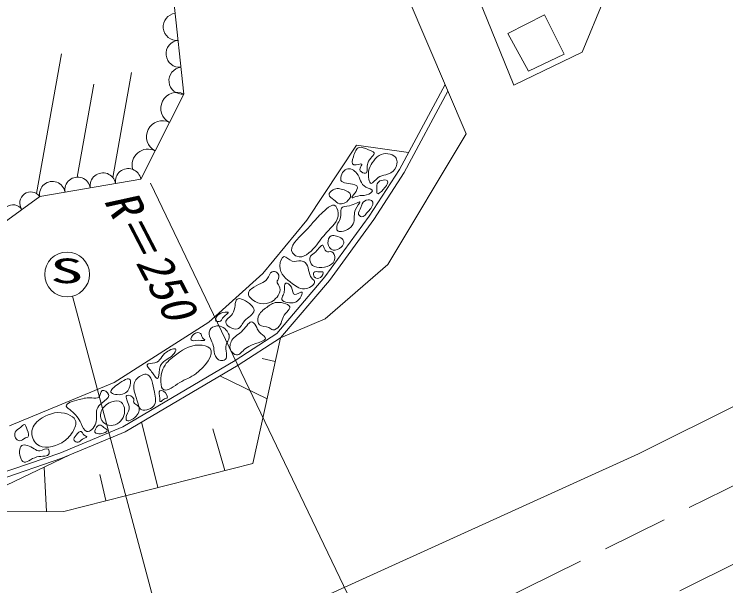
# Model space of a CAD drawing. Units: millimetres, scale not verified. Extents: x 40000 to 680000, y 20000 to 380000.
# Drawn here: x 473129 to 511295, y 291706 to 322345 of the extents above; entities that cross this region are included whole.
import ezdxf
from ezdxf.enums import TextEntityAlignment as Align

# ---------------------------------------------------------------- set-up
doc = ezdxf.new("R2010")
doc.units = ezdxf.units.MM
doc.header["$LTSCALE"] = 1000
doc.linetypes.add('CHAIN', pattern=[18.5, 12, -1.5, 3.5, -1.5])
for name, color, linetype, lineweight in [('M-BGD', 7, 'Continuous', 13), ('M-BMK', 2, 'CHAIN', 13), ('M-STR-HTXT', 7, 'Continuous', 13), ('M-STR-STRC', 7, 'Continuous', 13)]:
    doc.layers.add(name, color=color, linetype=linetype, lineweight=lineweight)
doc.styles.add('ＭＳ ゴシック', font='')
doc.styles.get('ＭＳ ゴシック').set_extended_font_data('MS Gothic')

msp = doc.modelspace()

# ---------------------------------------------------------------- linework, layer by layer
at = {"layer": 'M-BGD'}
for p, q in [((492965, 335606), (499933, 318543)), ((489760, 333739), (497367, 315929)), ((503597, 320316), (508532, 332275)), ((482229, 318061), (481304, 326717)), ((499601, 321307), (501564, 322306)), ((501564, 322306), (502621, 320204)), ((500705, 319298), (499601, 321307)), ((475665, 320228), (474330, 312734)), ((499933, 318543), (503597, 320316)), ((502621, 320204), (500705, 319298)), ((479425, 319222), (478421, 313585)), ((477394, 318598), (476505, 313611)), ((493793, 314015), (496237, 318573)), ((479917, 313502), (482229, 318061)), ((494051, 313862), (496388, 318220)), ((559262, 316671), (508837, 291429)), ((497367, 315929), (493175, 308922)), ((488820, 311309), (491482, 315320)), ((491482, 315320), (494286, 314935)), ((492170, 311515), (493793, 314015)), ((492417, 311345), (494051, 313862)), ((474499, 312577), (479917, 313502)), ((472583, 311189), (474499, 312577)), ((489797, 308263), (492170, 311515)), ((486469, 308439), (488820, 311309)), ((490033, 308077), (492417, 311345)), ((493175, 308922), (489810, 306018)), ((527137, 309006), (506610, 298777)), ((483565, 305846), (486469, 308439)), ((487217, 305232), (489797, 308263)), ((487416, 305004), (490033, 308077)), ((478483, 302596), (483565, 305846)), ((487416, 305004), (489810, 306018)), ((484974, 303784), (487217, 305232)), ((485132, 303529), (487416, 305004)), ((485925, 298262), (487416, 305004)), ((487134, 303725), (486423, 303893)), ((478948, 300221), (484974, 303784)), ((479082, 299952), (485132, 303529)), ((486690, 301723), (484156, 302952)), ((472882, 300279), (478483, 302596)), ((480828, 296983), (479956, 300470)), ((475576, 298820), (478948, 300221)), ((484421, 297887), (483780, 300112)), ((475682, 298539), (479082, 299952)), ((469636, 295636), (476119, 298720)), ((470177, 296976), (475576, 298820)), ((470251, 296684), (475682, 298539)), ((506610, 298777), (482045, 287643)), ((475782, 295696), (485925, 298262)), ((474853, 295689), (474739, 298064)), ((478039, 296269), (477727, 297673)), ((469636, 295636), (475782, 295696))]:
    msp.add_line(p, q, dxfattribs=at)
for centre, radius, start, end in [((481844, 321668), 725, 96.1023, 276.1023), ((481998, 320225), 725, 96.1023, 276.1023), ((482152, 318783), 725, 96.1023, 276.1023), ((481844, 317302), 852, 63.106, 243.106), ((481073, 315782), 852, 63.106, 243.106), ((480302, 314262), 852, 63.106, 195.8642), ((477885, 313155), 687, 9.691, 189.691), ((479240, 313387), 687, 9.691, 189.691), ((475176, 312693), 687, 9.691, 189.691), ((476531, 312924), 687, 9.691, 189.691), ((474020, 312230), 591, 35.912, 215.912), ((473062, 311536), 591, 35.912, 215.912)]:
    msp.add_arc(centre, radius, start, end, dxfattribs=at)
for points, knots in [([(491775, 314300), (491764, 314366), (491469, 314230), (491343, 314265), (491215, 314302), (491264, 314518), (491320, 314708), (491394, 314959), (491477, 315164), (491623, 315210), (491755, 315251), (491937, 315163), (492136, 315082), (492263, 315030), (492396, 314981), (492428, 314918), (492490, 314798), (492175, 314627), (492090, 314370), (492015, 314147), (492115, 313857), (491973, 313822), (491895, 313803), (491745, 313860), (491693, 313950), (491670, 313992), (491666, 314039), (491682, 314090), (491706, 314174), (491781, 314265), (491775, 314300)], [0, 0, 0, 0, 1, 1, 1, 2, 2, 2, 3, 3, 3, 4, 4, 4, 5, 5, 5, 6, 6, 6, 7, 7, 7, 8, 8, 8, 9, 9, 9, 10, 10, 10, 10]), ([(493571, 314685), (493383, 314906), (492973, 314925), (492708, 314778), (492542, 314686), (492432, 314529), (492335, 314382), (492246, 314248), (492166, 314122), (492136, 313927), (492097, 313664), (492148, 313275), (492276, 313274), (492370, 313274), (492504, 313481), (492650, 313589), (492779, 313685), (492918, 313702), (493058, 313741), (493243, 313792), (493430, 313883), (493547, 314044), (493656, 314193), (493706, 314402), (493641, 314569), (493624, 314611), (493600, 314651), (493571, 314685)], [0, 0, 0, 0, 1, 1, 1, 2, 2, 2, 3, 3, 3, 4, 4, 4, 5, 5, 5, 6, 6, 6, 7, 7, 7, 8, 8, 8, 9, 9, 9, 9]), ([(492031, 312656), (491855, 312603), (491737, 312647), (491553, 312598), (491433, 312565), (491284, 312492), (491250, 312504), (491179, 312531), (491620, 312938), (491530, 313111), (491507, 313154), (491451, 313183), (491390, 313204), (491111, 313302), (490736, 313247), (490655, 313437), (490585, 313604), (490737, 313957), (490947, 314044), (491136, 314121), (491371, 313982), (491507, 313810), (491704, 313561), (491691, 313243), (491996, 313076), (492136, 313000), (492341, 312955), (492346, 312878), (492351, 312803), (492173, 312698), (492031, 312656)], [0, 0, 0, 0, 1, 1, 1, 2, 2, 2, 3, 3, 3, 4, 4, 4, 5, 5, 5, 6, 6, 6, 7, 7, 7, 8, 8, 8, 9, 9, 9, 10, 10, 10, 10]), ([(493128, 313426), (493071, 313471), (492937, 313472), (492824, 313437), (492714, 313403), (492626, 313334), (492591, 313251), (492555, 313163), (492579, 313059), (492580, 312936), (492580, 312858), (492571, 312772), (492591, 312738), (492633, 312667), (492795, 312809), (492929, 312959), (493098, 313148), (493222, 313349), (493128, 313426)], [0, 0, 0, 0, 1, 1, 1, 2, 2, 2, 3, 3, 3, 4, 4, 4, 5, 5, 5, 6, 6, 6, 6]), ([(490271, 312399), (490159, 312487), (490019, 312567), (490014, 312668), (490009, 312762), (490123, 312874), (490236, 312936), (490425, 313040), (490612, 313002), (490819, 312924), (490973, 312866), (491137, 312785), (491169, 312668), (491210, 312512), (491017, 312293), (490819, 312213), (490734, 312178), (490647, 312170), (490574, 312189), (490463, 312219), (490381, 312313), (490271, 312399)], [0, 0, 0, 0, 1, 1, 1, 2, 2, 2, 3, 3, 3, 4, 4, 4, 5, 5, 5, 6, 6, 6, 7, 7, 7, 7]), ([(491670, 312271), (491662, 312323), (491370, 312134), (491110, 312073), (490914, 312027), (490736, 312054), (490679, 311956), (490640, 311889), (490657, 311765), (490655, 311653), (490654, 311517), (490624, 311400), (490574, 311291), (490525, 311188), (490457, 311092), (490434, 310965), (490419, 310885), (490423, 310792), (490469, 310743), (490513, 310697), (490597, 310690), (490679, 310697), (490994, 310723), (491271, 310949), (491344, 311198), (491403, 311402), (491324, 311622), (491437, 311875), (491513, 312045), (491676, 312231), (491670, 312271)], [0, 0, 0, 0, 1, 1, 1, 2, 2, 2, 3, 3, 3, 4, 4, 4, 5, 5, 5, 6, 6, 6, 7, 7, 7, 8, 8, 8, 9, 9, 9, 10, 10, 10, 10]), ([(492335, 312318), (492291, 312372), (492200, 312402), (492113, 312399), (491968, 312394), (491838, 312297), (491787, 312178), (491760, 312115), (491755, 312047), (491728, 311980), (491679, 311854), (491556, 311732), (491600, 311618), (491623, 311559), (491690, 311503), (491752, 311490), (491894, 311459), (492006, 311658), (492113, 311770), (492129, 311786), (492144, 311800), (492160, 311816), (492286, 311946), (492432, 312195), (492335, 312318)], [0, 0, 0, 0, 1, 1, 1, 2, 2, 2, 3, 3, 3, 4, 4, 4, 5, 5, 5, 6, 6, 6, 7, 7, 7, 8, 8, 8, 8]), ([(490294, 312108), (490179, 312143), (490022, 312023), (489886, 311910), (489600, 311672), (489401, 311463), (489209, 311245), (489054, 311068), (488904, 310884), (488696, 310673), (488347, 310319), (487835, 309888), (488055, 309554), (488106, 309476), (488196, 309404), (488288, 309367), (488630, 309230), (489001, 309570), (489268, 309880), (489506, 310157), (489661, 310409), (489886, 310650), (490158, 310943), (490533, 311220), (490504, 311676), (490492, 311859), (490416, 312070), (490294, 312108)], [0, 0, 0, 0, 1, 1, 1, 2, 2, 2, 3, 3, 3, 4, 4, 4, 5, 5, 5, 6, 6, 6, 7, 7, 7, 8, 8, 8, 9, 9, 9, 9]), ([(490714, 310300), (490631, 310382), (490527, 310421), (490411, 310452), (490315, 310477), (490211, 310497), (490131, 310463), (490009, 310412), (489941, 310238), (489956, 310079), (489973, 309903), (490092, 309746), (490236, 309705), (490381, 309665), (490552, 309744), (490679, 309869), (490759, 309947), (490821, 310043), (490807, 310137), (490798, 310196), (490760, 310255), (490714, 310300)], [0, 0, 0, 0, 1, 1, 1, 2, 2, 2, 3, 3, 3, 4, 4, 4, 5, 5, 5, 6, 6, 6, 7, 7, 7, 7]), ([(489863, 309635), (489765, 309697), (489744, 309915), (489688, 309962), (489608, 310028), (489459, 309758), (489303, 309612), (489191, 309508), (489076, 309467), (489023, 309367), (488965, 309257), (488982, 309075), (489058, 308959), (489145, 308826), (489309, 308780), (489489, 308772), (489860, 308756), (490297, 308899), (490329, 309251), (490342, 309395), (490286, 309575), (490166, 309612), (490073, 309641), (489942, 309585), (489863, 309635)], [0, 0, 0, 0, 1, 1, 1, 2, 2, 2, 3, 3, 3, 4, 4, 4, 5, 5, 5, 6, 6, 6, 7, 7, 7, 8, 8, 8, 8]), ([(489093, 308189), (488877, 308438), (488958, 308841), (488731, 309029), (488672, 309078), (488591, 309113), (488510, 309122), (488348, 309140), (488187, 309058), (488032, 309111), (487871, 309166), (487718, 309367), (487600, 309355), (487473, 309343), (487387, 309081), (487379, 308866), (487361, 308393), (487717, 308145), (488055, 307898), (488281, 307732), (488498, 307567), (488801, 307641), (489024, 307696), (489292, 307879), (489233, 308026), (489211, 308081), (489144, 308131), (489093, 308189)], [0, 0, 0, 0, 1, 1, 1, 2, 2, 2, 3, 3, 3, 4, 4, 4, 5, 5, 5, 6, 6, 6, 7, 7, 7, 8, 8, 8, 9, 9, 9, 9]), ([(487215, 308504), (487145, 308555), (487043, 308567), (486970, 308539), (486832, 308486), (486796, 308287), (486702, 308154), (486619, 308036), (486490, 307969), (486364, 307909), (486191, 307827), (486024, 307757), (485863, 307629), (485783, 307567), (485705, 307491), (485688, 307408), (485661, 307281), (485777, 307138), (485909, 307035), (486260, 306759), (486721, 306757), (487064, 307023), (487300, 307207), (487480, 307518), (487344, 307769), (487299, 307852), (487220, 307928), (487227, 308003), (487232, 308058), (487284, 308113), (487309, 308178), (487352, 308291), (487312, 308434), (487215, 308504)], [0, 0, 0, 0, 1, 1, 1, 2, 2, 2, 3, 3, 3, 4, 4, 4, 5, 5, 5, 6, 6, 6, 7, 7, 7, 8, 8, 8, 9, 9, 9, 10, 10, 10, 11, 11, 11, 11]), ([(489559, 308236), (489444, 308152), (489292, 308169), (489221, 308271), (489172, 308341), (489162, 308452), (489198, 308504), (489247, 308575), (489382, 308538), (489513, 308539), (489585, 308540), (489657, 308552), (489688, 308528), (489744, 308483), (489668, 308315), (489559, 308236)], [0, 0, 0, 0, 1, 1, 1, 2, 2, 2, 3, 3, 3, 4, 4, 4, 5, 5, 5, 5]), ([(488172, 307315), (488060, 307327), (488085, 307544), (487997, 307711), (487922, 307853), (487766, 307959), (487693, 307921), (487619, 307882), (487634, 307689), (487624, 307548), (487616, 307445), (487594, 307369), (487554, 307280), (487519, 307205), (487472, 307120), (487484, 307058), (487502, 306963), (487658, 306919), (487798, 306895), (488078, 306847), (488294, 306878), (488463, 307128), (488543, 307246), (488612, 307413), (488568, 307443), (488513, 307481), (488279, 307303), (488172, 307315)], [0, 0, 0, 0, 1, 1, 1, 2, 2, 2, 3, 3, 3, 4, 4, 4, 5, 5, 5, 6, 6, 6, 7, 7, 7, 8, 8, 8, 9, 9, 9, 9]), ([(485994, 306475), (485997, 306571), (485928, 306665), (485836, 306755), (485604, 306982), (485232, 307176), (485084, 307070), (484935, 306962), (485015, 306546), (484839, 306282), (484717, 306100), (484472, 305990), (484472, 305845), (484472, 305660), (484872, 305418), (485102, 305478), (485285, 305525), (485360, 305765), (485487, 305915), (485576, 306021), (485691, 306082), (485801, 306178), (485897, 306260), (485990, 306369), (485994, 306475)], [0, 0, 0, 0, 1, 1, 1, 2, 2, 2, 3, 3, 3, 4, 4, 4, 5, 5, 5, 6, 6, 6, 7, 7, 7, 8, 8, 8, 8]), ([(487918, 306597), (487952, 306775), (487514, 306918), (487218, 306895), (486984, 306876), (486838, 306754), (486676, 306632), (486492, 306495), (486287, 306361), (486221, 306125), (486179, 305972), (486195, 305776), (486291, 305688), (486402, 305586), (486619, 305625), (486781, 305548), (486863, 305509), (486932, 305439), (487008, 305425), (487123, 305405), (487255, 305507), (487341, 305618), (487510, 305836), (487497, 306087), (487673, 306300), (487763, 306408), (487901, 306507), (487918, 306597)], [0, 0, 0, 0, 1, 1, 1, 2, 2, 2, 3, 3, 3, 4, 4, 4, 5, 5, 5, 6, 6, 6, 7, 7, 7, 8, 8, 8, 9, 9, 9, 9]), ([(484612, 306370), (484589, 306383), (484508, 306377), (484437, 306370), (484259, 306352), (484142, 306326), (484035, 306195), (483959, 306102), (483888, 305957), (483947, 305898), (483994, 305850), (484121, 305857), (484192, 305898), (484268, 305941), (484280, 306025), (484349, 306108), (484447, 306225), (484660, 306341), (484612, 306370)], [0, 0, 0, 0, 1, 1, 1, 2, 2, 2, 3, 3, 3, 4, 4, 4, 5, 5, 5, 6, 6, 6, 6]), ([(486274, 305320), (486213, 305390), (486178, 305462), (486134, 305548), (486072, 305668), (485992, 305812), (485906, 305845), (485753, 305904), (485582, 305603), (485399, 305408), (485180, 305173), (484944, 305089), (484804, 304866), (484707, 304709), (484657, 304484), (484752, 304306), (484815, 304187), (484943, 304088), (485049, 304078), (485220, 304062), (485334, 304276), (485539, 304428), (485950, 304734), (486726, 304795), (486589, 305023), (486539, 305105), (486372, 305208), (486274, 305320)], [0, 0, 0, 0, 1, 1, 1, 2, 2, 2, 3, 3, 3, 4, 4, 4, 5, 5, 5, 6, 6, 6, 7, 7, 7, 8, 8, 8, 9, 9, 9, 9]), ([(484594, 305285), (484473, 305499), (484244, 305655), (484000, 305635), (483841, 305622), (483677, 305536), (483615, 305408), (483554, 305282), (483593, 305116), (483650, 304970), (483704, 304833), (483775, 304715), (483807, 304586), (483843, 304443), (483831, 304287), (483877, 304131), (483924, 303971), (484032, 303810), (484192, 303781), (484277, 303766), (484377, 303788), (484437, 303833), (484626, 303977), (484422, 304352), (484489, 304621), (484527, 304770), (484649, 304886), (484664, 305023), (484674, 305108), (484642, 305201), (484594, 305285)], [0, 0, 0, 0, 1, 1, 1, 2, 2, 2, 3, 3, 3, 4, 4, 4, 5, 5, 5, 6, 6, 6, 7, 7, 7, 8, 8, 8, 9, 9, 9, 10, 10, 10, 10]), ([(483230, 305005), (483171, 305083), (483173, 305180), (483125, 305233), (483055, 305311), (482877, 305294), (482758, 305198), (482646, 305108), (482586, 304948), (482618, 304883), (482655, 304807), (482820, 304862), (483020, 304865), (483186, 304869), (483376, 304837), (483352, 304883), (483340, 304907), (483271, 304952), (483230, 305005)], [0, 0, 0, 0, 1, 1, 1, 2, 2, 2, 3, 3, 3, 4, 4, 4, 5, 5, 5, 6, 6, 6, 6]), ([(483630, 304430), (483515, 304553), (483259, 304611), (483028, 304610), (482493, 304610), (482086, 304302), (481705, 304009), (481464, 303824), (481233, 303645), (481103, 303317), (480945, 302918), (480935, 302297), (481163, 302204), (481353, 302126), (481708, 302415), (482005, 302595), (482325, 302788), (482579, 302857), (482878, 303076), (483342, 303418), (483913, 304125), (483630, 304430)], [0, 0, 0, 0, 1, 1, 1, 2, 2, 2, 3, 3, 3, 4, 4, 4, 5, 5, 5, 6, 6, 6, 7, 7, 7, 7]), ([(481796, 304376), (481765, 304470), (481472, 304368), (481288, 304236), (480995, 304024), (480982, 303736), (480676, 303658), (480519, 303619), (480284, 303635), (480256, 303553), (480233, 303484), (480361, 303343), (480449, 303239), (480517, 303157), (480561, 303098), (480624, 303011), (480680, 302932), (480751, 302831), (480799, 302819), (480890, 302795), (480892, 303105), (480921, 303309), (480937, 303420), (480961, 303499), (481008, 303571), (481077, 303674), (481195, 303763), (481306, 303833), (481421, 303906), (481530, 303960), (481638, 304078), (481727, 304175), (481815, 304315), (481796, 304376)], [0, 0, 0, 0, 1, 1, 1, 2, 2, 2, 3, 3, 3, 4, 4, 4, 5, 5, 5, 6, 6, 6, 7, 7, 7, 8, 8, 8, 9, 9, 9, 10, 10, 10, 11, 11, 11, 11]), ([(479780, 301452), (479643, 301915), (479393, 302386), (479659, 302745), (479786, 302917), (480030, 303063), (480201, 303046), (480494, 303018), (480571, 302509), (480652, 302084), (480709, 301782), (480768, 301521), (480592, 301332), (480426, 301154), (480053, 301038), (479900, 301181), (479836, 301241), (479811, 301346), (479780, 301452)], [0, 0, 0, 0, 1, 1, 1, 2, 2, 2, 3, 3, 3, 4, 4, 4, 5, 5, 5, 6, 6, 6, 6]), ([(479347, 302749), (479273, 302896), (478968, 302712), (478699, 302521), (478471, 302360), (478269, 302194), (478315, 302084), (478364, 301964), (478711, 301911), (478944, 301979), (479176, 302046), (479297, 302231), (479347, 302469), (479369, 302574), (479377, 302689), (479347, 302749)], [0, 0, 0, 0, 1, 1, 1, 2, 2, 2, 3, 3, 3, 4, 4, 4, 5, 5, 5, 5]), ([(477666, 301817), (477587, 301735), (477431, 301769), (477298, 301782), (477047, 301807), (476880, 301758), (476606, 301686), (476305, 301606), (475875, 301498), (475923, 301335), (475946, 301258), (476078, 301168), (476186, 301082), (476442, 300877), (476570, 300690), (476712, 300399), (476799, 300219), (476892, 299999), (477027, 299970), (477191, 299933), (477418, 300180), (477500, 300416), (477592, 300685), (477498, 300940), (477561, 301152), (477602, 301293), (477714, 301414), (477867, 301537), (478035, 301671), (478253, 301808), (478191, 301966), (478145, 302085), (477940, 302216), (477841, 302167), (477745, 302120), (477749, 301904), (477666, 301817)], [0, 0, 0, 0, 1, 1, 1, 2, 2, 2, 3, 3, 3, 4, 4, 4, 5, 5, 5, 6, 6, 6, 7, 7, 7, 8, 8, 8, 9, 9, 9, 10, 10, 10, 11, 11, 11, 12, 12, 12, 12]), ([(479539, 301734), (479504, 301868), (479260, 301946), (479172, 301909), (479037, 301852), (479270, 301523), (479294, 301297), (479313, 301124), (479210, 301012), (479154, 300842), (479126, 300754), (479110, 300651), (479137, 300597), (479199, 300474), (479486, 300603), (479662, 300790), (479845, 300984), (479906, 301241), (479749, 301367), (479679, 301423), (479564, 301453), (479539, 301524), (479519, 301581), (479557, 301665), (479539, 301734)], [0, 0, 0, 0, 1, 1, 1, 2, 2, 2, 3, 3, 3, 4, 4, 4, 5, 5, 5, 6, 6, 6, 7, 7, 7, 8, 8, 8, 8]), ([(481323, 301927), (481251, 302124), (481015, 302213), (480939, 302154), (480870, 302101), (480929, 301928), (480939, 301752), (480943, 301674), (480937, 301596), (480956, 301577), (480997, 301534), (481155, 301769), (481288, 301769), (481295, 301769), (481301, 301769), (481306, 301769), (481355, 301774), (481349, 301857), (481323, 301927)], [0, 0, 0, 0, 1, 1, 1, 2, 2, 2, 3, 3, 3, 4, 4, 4, 5, 5, 5, 6, 6, 6, 6]), ([(477830, 300560), (477715, 300740), (477736, 300996), (477870, 301201), (478090, 301539), (478618, 301738), (478872, 301542), (479044, 301410), (479092, 301098), (479013, 300840), (478917, 300527), (478633, 300296), (478331, 300299), (478135, 300301), (477930, 300401), (477830, 300560)], [0, 0, 0, 0, 1, 1, 1, 2, 2, 2, 3, 3, 3, 4, 4, 4, 5, 5, 5, 5]), ([(476406, 300580), (476347, 300726), (476177, 300833), (476005, 300900), (475535, 301083), (475042, 300968), (474621, 300700), (474359, 300533), (474125, 300306), (474080, 300018), (474040, 299764), (474148, 299461), (474341, 299296), (474678, 299007), (475274, 299141), (475684, 299376), (475935, 299520), (476116, 299703), (476266, 299958), (476382, 300156), (476479, 300398), (476406, 300580)], [0, 0, 0, 0, 1, 1, 1, 2, 2, 2, 3, 3, 3, 4, 4, 4, 5, 5, 5, 6, 6, 6, 7, 7, 7, 7]), ([(473735, 299628), (473617, 299577), (473525, 299467), (473419, 299470), (473334, 299473), (473240, 299551), (473192, 299645), (473142, 299744), (473142, 299861), (473183, 299943), (473238, 300053), (473366, 300101), (473481, 300206), (473549, 300268), (473613, 300351), (473665, 300355), (473737, 300360), (473783, 300209), (473831, 300066), (473887, 299900), (473945, 299744), (473857, 299681), (473827, 299659), (473779, 299647), (473735, 299628)], [0, 0, 0, 0, 1, 1, 1, 2, 2, 2, 3, 3, 3, 4, 4, 4, 5, 5, 5, 6, 6, 6, 7, 7, 7, 8, 8, 8, 8]), ([(476554, 299400), (476479, 299391), (476371, 299436), (476335, 299497), (476289, 299576), (476368, 299680), (476458, 299786), (476551, 299896), (476654, 300007), (476720, 299978), (476771, 299956), (476799, 299851), (476878, 299786), (476931, 299741), (477008, 299714), (477018, 299689), (477034, 299650), (476879, 299617), (476782, 299558), (476682, 299498), (476640, 299412), (476554, 299400)], [0, 0, 0, 0, 1, 1, 1, 2, 2, 2, 3, 3, 3, 4, 4, 4, 5, 5, 5, 6, 6, 6, 7, 7, 7, 7]), ([(477937, 300197), (477861, 300257), (477800, 300324), (477727, 300320), (477693, 300318), (477657, 300301), (477622, 300276), (477507, 300193), (477413, 300025), (477456, 299935), (477491, 299860), (477621, 299839), (477762, 299856), (477939, 299877), (478133, 299957), (478112, 300040), (478100, 300089), (478011, 300140), (477937, 300197)], [0, 0, 0, 0, 1, 1, 1, 2, 2, 2, 3, 3, 3, 4, 4, 4, 5, 5, 5, 6, 6, 6, 6]), ([(473498, 298499), (473378, 298741), (473375, 299120), (473533, 299225), (473681, 299323), (473970, 299181), (474190, 299050), (474298, 298985), (474390, 298923), (474505, 298936), (474665, 298954), (474871, 299117), (474960, 299024), (475003, 298979), (475019, 298876), (475004, 298805), (474959, 298588), (474629, 298682), (474348, 298612), (474020, 298531), (473760, 298227), (473586, 298376), (473553, 298404), (473523, 298448), (473498, 298499)], [0, 0, 0, 0, 1, 1, 1, 2, 2, 2, 3, 3, 3, 4, 4, 4, 5, 5, 5, 6, 6, 6, 7, 7, 7, 8, 8, 8, 8])]:
    msp.add_open_spline(points, degree=3, knots=knots, dxfattribs=at)
at = {"layer": 'M-BMK'}
msp.add_line((492741, 287723), (556819, 319298), dxfattribs=at)
at = {"layer": 'M-STR-HTXT'}
msp.add_line((492690, 287791), (480436, 313287), dxfattribs=at)
at = {"layer": 'M-STR-STRC'}
msp.add_line((476263, 307233), (481548, 287395), dxfattribs=at)
msp.add_circle((475964, 308395), 1200, dxfattribs=at)

# ---------------------------------------------------------------- texts
at = {"layer": 'M-STR-HTXT', "style": 'ＭＳ ゴシック', "oblique": 15}
msp.add_text('R＝250', height=1833, rotation=297.401, dxfattribs=at).set_placement((477410, 312122), align=Align.BOTTOM_LEFT)
at = {"layer": 'M-STR-STRC', "style": 'ＭＳ ゴシック', "width": 2}
msp.add_text('S', height=1320, rotation=0.002, dxfattribs=at).set_placement((475045, 307533), align=Align.BOTTOM_LEFT)

doc.saveas('drawing.dxf')
